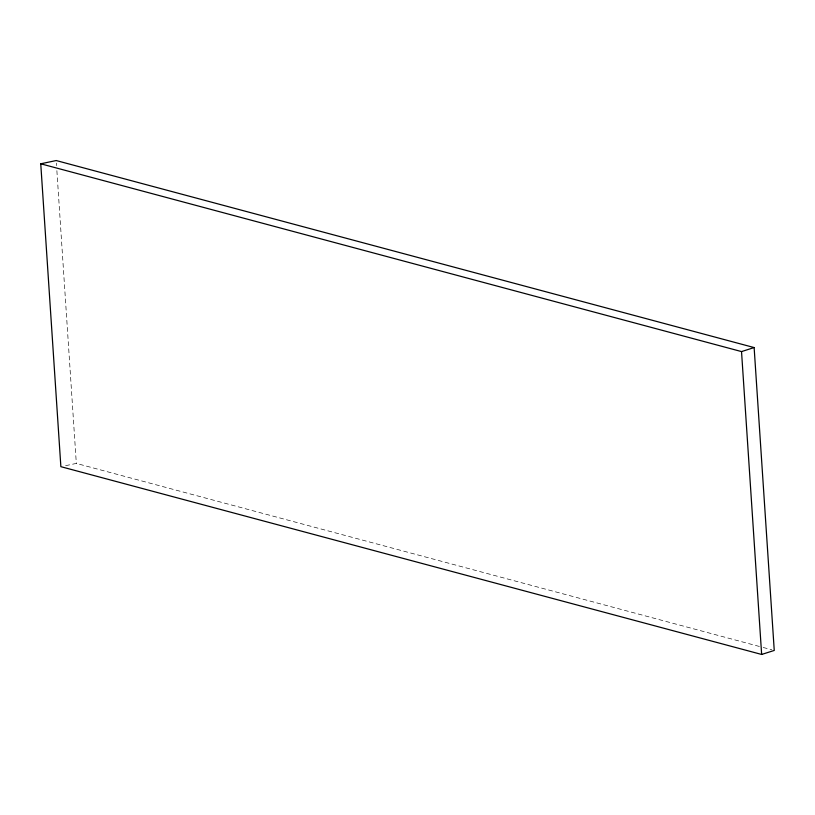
<?xml version="1.0" encoding="UTF-8"?>
<svg xmlns="http://www.w3.org/2000/svg" width="815" height="815" viewBox="0 0 815 815"><rect width="100%" height="100%" fill="white"/><g stroke="black" fill="none" stroke-linecap="round" stroke-linejoin="round"><path stroke-width="0.61" stroke-dasharray="4.08 3.06" d="M65.628 465.671L76.325 463.419L761.964 647.151M763.186 647.477L771.795 649.779M56.378 163.082L56.541 165.618M56.877 170.681L76.325 463.419"/><path stroke-width="1.22" d="M40.75 163.795L741.528 351.581L754.13 347.567L774.25 650.441L761.648 654.455L60.87 466.669L40.75 163.795L56.204 160.545L754.13 347.567M741.528 351.581L761.648 654.455"/></g></svg>
